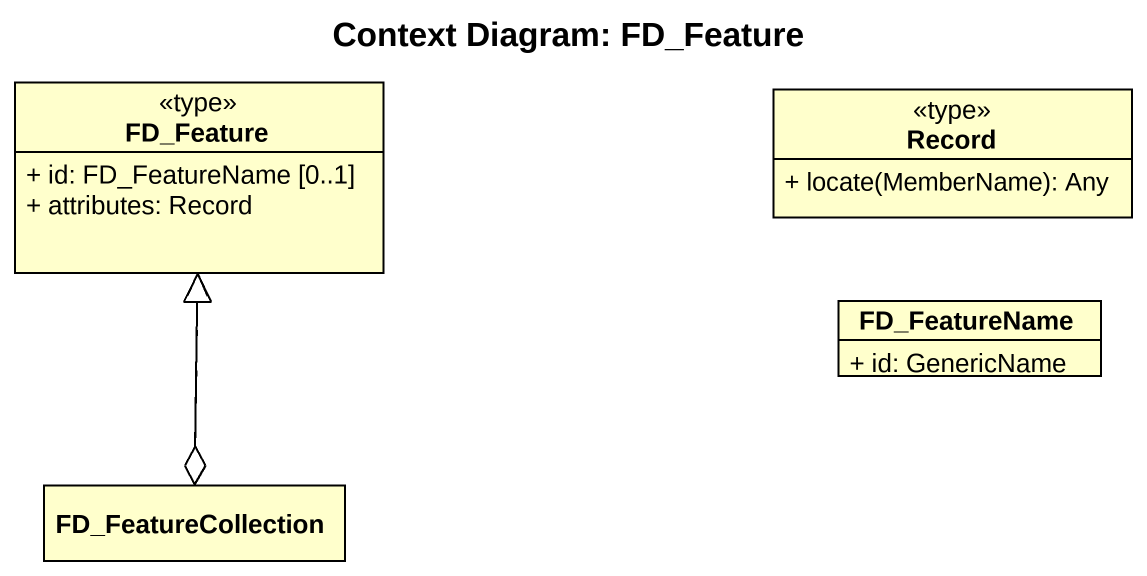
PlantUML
@startuml
title Context Diagram: FD_Feature
hide circle
hide empty members
skinparam classAttributeIconSize 0
class FD_Feature <<type>> {
  + id: FD_FeatureName [0..1]
  + attributes: Record
}
class "Record" as Record_ <<type>> {
  + locate(MemberName): Any
}
class FD_FeatureName {
  + id: GenericName
}
class FD_FeatureCollection
FD_FeatureCollection .up.|> FD_Feature
FD_FeatureCollection o-up-> FD_Feature
@enduml
